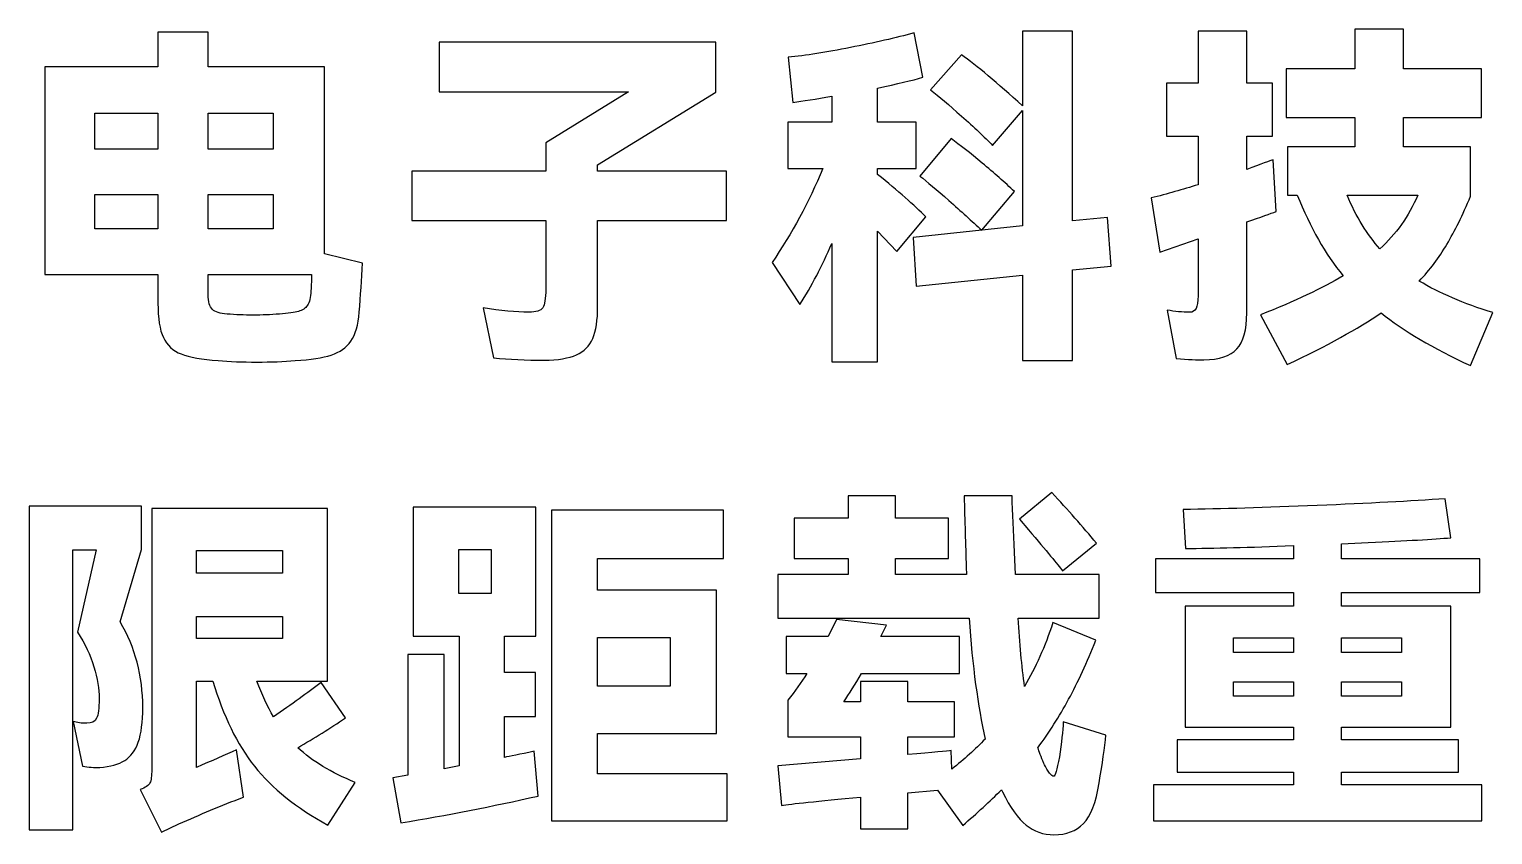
# Model space of a CAD drawing. Header units: centimetres. Extents: x -4.1 to 4.4, y -13.6 to 13.3.
# Drawn here: x -1.945 to 0.438, y -11.916 to -10.605 of the extents above; entities that cross this region are included whole.
import ezdxf

# ---------------------------------------------------------------- set-up
doc = ezdxf.new("R2010")
doc.units = ezdxf.units.CM
doc.header["$MEASUREMENT"] = 0
doc.layers.add('layer 1', color=7, linetype='Continuous')

msp = doc.modelspace()

# ---------------------------------------------------------------- linework, layer by layer
at = {"layer": 'layer 1', "color": 250}
for points, knots in [([(-1.46415, -10.9707), (-1.46415, -10.9707), (-1.40236, -10.98586), (-1.40236, -10.98586), (-1.40236, -10.98586), (-1.40352, -11.01229), (-1.40527, -11.03891), (-1.40761, -11.06572), (-1.40761, -11.06572), (-1.40916, -11.08632), (-1.41363, -11.10197), (-1.42101, -11.11265), (-1.42101, -11.11265), (-1.4284, -11.12334), (-1.43909, -11.13092), (-1.45308, -11.13539), (-1.45308, -11.13539), (-1.46707, -11.13986), (-1.48669, -11.14287), (-1.51196, -11.14443), (-1.51196, -11.14443), (-1.53022, -11.14598), (-1.55102, -11.14676), (-1.57433, -11.14676), (-1.57433, -11.14676), (-1.59765, -11.14676), (-1.61864, -11.14598), (-1.6373, -11.14443), (-1.6373, -11.14443), (-1.66372, -11.14248), (-1.68374, -11.13889), (-1.69734, -11.13364), (-1.69734, -11.13364), (-1.71094, -11.12839), (-1.72066, -11.11945), (-1.72649, -11.10682), (-1.72649, -11.10682), (-1.73232, -11.09419), (-1.73523, -11.07563), (-1.73523, -11.05115), (-1.73523, -11.05115), (-1.73523, -11.05115), (-1.73523, -11.00451), (-1.73523, -11.00451), (-1.73523, -11.00451), (-1.73523, -11.00451), (-1.91945, -11.00451), (-1.91945, -11.00451), (-1.91945, -11.00451), (-1.91945, -11.00451), (-1.91945, -10.66639), (-1.91945, -10.66639), (-1.91945, -10.66639), (-1.91945, -10.66639), (-1.73523, -10.66639), (-1.73523, -10.66639), (-1.73523, -10.66639), (-1.73523, -10.66639), (-1.73523, -10.60984), (-1.73523, -10.60984), (-1.73523, -10.60984), (-1.73523, -10.60984), (-1.65362, -10.60984), (-1.65362, -10.60984), (-1.65362, -10.60984), (-1.65362, -10.60984), (-1.65362, -10.66639), (-1.65362, -10.66639), (-1.65362, -10.66639), (-1.65362, -10.66639), (-1.46415, -10.66639), (-1.46415, -10.66639), (-1.46415, -10.66639), (-1.46415, -10.66639), (-1.46415, -10.9707), (-1.46415, -10.9707)], [0, 0, 0, 0, 0.05, 0.05, 0.05, 0.05, 0.1, 0.1, 0.1, 0.1, 0.15, 0.15, 0.15, 0.15, 0.2, 0.2, 0.2, 0.2, 0.25, 0.25, 0.25, 0.25, 0.3, 0.3, 0.3, 0.3, 0.35, 0.35, 0.35, 0.35, 0.4, 0.4, 0.4, 0.4, 0.45, 0.45, 0.45, 0.45, 0.5, 0.5, 0.5, 0.5, 0.55, 0.55, 0.55, 0.55, 0.6, 0.6, 0.6, 0.6, 0.65, 0.65, 0.65, 0.65, 0.7, 0.7, 0.7, 0.7, 0.75, 0.75, 0.75, 0.75, 0.8, 0.8, 0.8, 0.8, 0.85, 0.85, 0.85, 0.85, 0.9, 0.9, 0.9, 0.9, 1, 1, 1, 1]), ([(-0.80948, -10.83603), (-0.80948, -10.83603), (-0.80948, -10.91648), (-0.80948, -10.91648), (-0.80948, -10.91648), (-0.80948, -10.91648), (-1.01935, -10.91648), (-1.01935, -10.91648), (-1.01935, -10.91648), (-1.01935, -10.91648), (-1.01935, -11.0564), (-1.01935, -11.0564), (-1.01935, -11.0564), (-1.01935, -11.07855), (-1.02197, -11.09584), (-1.02722, -11.10828), (-1.02722, -11.10828), (-1.03246, -11.12072), (-1.04131, -11.12966), (-1.05374, -11.1351), (-1.05374, -11.1351), (-1.06618, -11.14054), (-1.08386, -11.14345), (-1.10679, -11.14384), (-1.10679, -11.14384), (-1.13594, -11.14384), (-1.16334, -11.14248), (-1.18899, -11.13976), (-1.18899, -11.13976), (-1.18899, -11.13976), (-1.2059, -11.05873), (-1.2059, -11.05873), (-1.2059, -11.05873), (-1.17714, -11.06339), (-1.15226, -11.06572), (-1.13128, -11.06572), (-1.13128, -11.06572), (-1.11962, -11.06572), (-1.11214, -11.0633), (-1.10883, -11.05844), (-1.10883, -11.05844), (-1.10553, -11.05358), (-1.10388, -11.04338), (-1.10388, -11.02783), (-1.10388, -11.02783), (-1.10388, -11.02783), (-1.10388, -10.91648), (-1.10388, -10.91648), (-1.10388, -10.91648), (-1.10388, -10.91648), (-1.32191, -10.91648), (-1.32191, -10.91648), (-1.32191, -10.91648), (-1.32191, -10.91648), (-1.32191, -10.83603), (-1.32191, -10.83603), (-1.32191, -10.83603), (-1.32191, -10.83603), (-1.10388, -10.83603), (-1.10388, -10.83603), (-1.10388, -10.83603), (-1.10388, -10.83603), (-1.10388, -10.78998), (-1.10388, -10.78998), (-1.10388, -10.78998), (-1.10388, -10.78998), (-0.96921, -10.7072), (-0.96921, -10.7072), (-0.96921, -10.7072), (-0.96921, -10.7072), (-1.2776, -10.7072), (-1.2776, -10.7072), (-1.2776, -10.7072), (-1.2776, -10.7072), (-1.2776, -10.62617), (-1.2776, -10.62617), (-1.2776, -10.62617), (-1.2776, -10.62617), (-0.82697, -10.62617), (-0.82697, -10.62617), (-0.82697, -10.62617), (-0.82697, -10.62617), (-0.82697, -10.70778), (-0.82697, -10.70778), (-0.82697, -10.70778), (-0.82697, -10.70778), (-1.01935, -10.82554), (-1.01935, -10.82554), (-1.01935, -10.82554), (-1.01935, -10.82554), (-1.01935, -10.83603), (-1.01935, -10.83603), (-1.01935, -10.83603), (-1.01935, -10.83603), (-0.80948, -10.83603), (-0.80948, -10.83603)], [0, 0, 0, 0, 0.04, 0.04, 0.04, 0.04, 0.08, 0.08, 0.08, 0.08, 0.12, 0.12, 0.12, 0.12, 0.16, 0.16, 0.16, 0.16, 0.2, 0.2, 0.2, 0.2, 0.24, 0.24, 0.24, 0.24, 0.28, 0.28, 0.28, 0.28, 0.32, 0.32, 0.32, 0.32, 0.36, 0.36, 0.36, 0.36, 0.4, 0.4, 0.4, 0.4, 0.44, 0.44, 0.44, 0.44, 0.48, 0.48, 0.48, 0.48, 0.52, 0.52, 0.52, 0.52, 0.56, 0.56, 0.56, 0.56, 0.6, 0.6, 0.6, 0.6, 0.64, 0.64, 0.64, 0.64, 0.68, 0.68, 0.68, 0.68, 0.72, 0.72, 0.72, 0.72, 0.76, 0.76, 0.76, 0.76, 0.8, 0.8, 0.8, 0.8, 0.84, 0.84, 0.84, 0.84, 0.88, 0.88, 0.88, 0.88, 0.92, 0.92, 0.92, 0.92, 1, 1, 1, 1]), ([(-0.56347, -10.84128), (-0.53004, -10.86849), (-0.50381, -10.89161), (-0.48476, -10.91065), (-0.48476, -10.91065), (-0.48476, -10.91065), (-0.53198, -10.96662), (-0.53198, -10.96662), (-0.53198, -10.96662), (-0.53198, -10.96662), (-0.56347, -10.93397), (-0.56347, -10.93397), (-0.56347, -10.93397), (-0.56347, -10.93397), (-0.56347, -11.14617), (-0.56347, -11.14617), (-0.56347, -11.14617), (-0.56347, -11.14617), (-0.63809, -11.14617), (-0.63809, -11.14617), (-0.63809, -11.14617), (-0.63809, -11.14617), (-0.63809, -10.95379), (-0.63809, -10.95379), (-0.63809, -10.95379), (-0.65363, -10.99033), (-0.67093, -11.02336), (-0.68997, -11.0529), (-0.68997, -11.0529), (-0.68997, -11.0529), (-0.73544, -10.98469), (-0.73544, -10.98469), (-0.73544, -10.98469), (-0.70318, -10.93767), (-0.67559, -10.88675), (-0.65266, -10.83195), (-0.65266, -10.83195), (-0.65266, -10.83195), (-0.70979, -10.83195), (-0.70979, -10.83195), (-0.70979, -10.83195), (-0.70979, -10.83195), (-0.70979, -10.75617), (-0.70979, -10.75617), (-0.70979, -10.75617), (-0.70979, -10.75617), (-0.63809, -10.75617), (-0.63809, -10.75617), (-0.63809, -10.75617), (-0.63809, -10.75617), (-0.63809, -10.71419), (-0.63809, -10.71419), (-0.63809, -10.71419), (-0.66412, -10.71886), (-0.68531, -10.72216), (-0.70163, -10.7241), (-0.70163, -10.7241), (-0.70163, -10.7241), (-0.70921, -10.65065), (-0.70921, -10.65065), (-0.70921, -10.65065), (-0.68084, -10.64793), (-0.64702, -10.64268), (-0.60777, -10.63491), (-0.60777, -10.63491), (-0.56852, -10.62714), (-0.53393, -10.61917), (-0.504, -10.61101), (-0.504, -10.61101), (-0.504, -10.61101), (-0.49001, -10.6833), (-0.49001, -10.6833), (-0.49001, -10.6833), (-0.50711, -10.68835), (-0.5316, -10.69418), (-0.56347, -10.70079), (-0.56347, -10.70079), (-0.56347, -10.70079), (-0.56347, -10.75617), (-0.56347, -10.75617), (-0.56347, -10.75617), (-0.56347, -10.75617), (-0.5005, -10.75617), (-0.5005, -10.75617), (-0.5005, -10.75617), (-0.5005, -10.75617), (-0.5005, -10.83195), (-0.5005, -10.83195), (-0.5005, -10.83195), (-0.5005, -10.83195), (-0.56347, -10.83195), (-0.56347, -10.83195), (-0.56347, -10.83195), (-0.56347, -10.83195), (-0.56347, -10.84128), (-0.56347, -10.84128)], [0, 0, 0, 0, 0.04, 0.04, 0.04, 0.04, 0.08, 0.08, 0.08, 0.08, 0.12, 0.12, 0.12, 0.12, 0.16, 0.16, 0.16, 0.16, 0.2, 0.2, 0.2, 0.2, 0.24, 0.24, 0.24, 0.24, 0.28, 0.28, 0.28, 0.28, 0.32, 0.32, 0.32, 0.32, 0.36, 0.36, 0.36, 0.36, 0.4, 0.4, 0.4, 0.4, 0.44, 0.44, 0.44, 0.44, 0.48, 0.48, 0.48, 0.48, 0.52, 0.52, 0.52, 0.52, 0.56, 0.56, 0.56, 0.56, 0.6, 0.6, 0.6, 0.6, 0.64, 0.64, 0.64, 0.64, 0.68, 0.68, 0.68, 0.68, 0.72, 0.72, 0.72, 0.72, 0.76, 0.76, 0.76, 0.76, 0.8, 0.8, 0.8, 0.8, 0.84, 0.84, 0.84, 0.84, 0.88, 0.88, 0.88, 0.88, 0.92, 0.92, 0.92, 0.92, 1, 1, 1, 1]), ([(-0.18337, -10.99052), (-0.18337, -10.99052), (-0.24633, -10.99693), (-0.24633, -10.99693), (-0.24633, -10.99693), (-0.24633, -10.99693), (-0.24633, -11.14443), (-0.24633, -11.14443), (-0.24633, -11.14443), (-0.24633, -11.14443), (-0.32736, -11.14443), (-0.32736, -11.14443), (-0.32736, -11.14443), (-0.32736, -11.14443), (-0.32736, -11.0051), (-0.32736, -11.0051), (-0.32736, -11.0051), (-0.32736, -11.0051), (-0.5005, -11.02317), (-0.5005, -11.02317), (-0.5005, -11.02317), (-0.5005, -11.02317), (-0.50575, -10.94388), (-0.50575, -10.94388), (-0.50575, -10.94388), (-0.50575, -10.94388), (-0.32736, -10.92523), (-0.32736, -10.92523), (-0.32736, -10.92523), (-0.32736, -10.92523), (-0.32736, -10.73751), (-0.32736, -10.73751), (-0.32736, -10.73751), (-0.32736, -10.73751), (-0.37633, -10.79406), (-0.37633, -10.79406), (-0.37633, -10.79406), (-0.38955, -10.78046), (-0.40635, -10.76462), (-0.42676, -10.74655), (-0.42676, -10.74655), (-0.44716, -10.72848), (-0.46397, -10.71419), (-0.47719, -10.7037), (-0.47719, -10.7037), (-0.47719, -10.7037), (-0.42705, -10.64657), (-0.42705, -10.64657), (-0.42705, -10.64657), (-0.40218, -10.66445), (-0.36895, -10.69224), (-0.32736, -10.72993), (-0.32736, -10.72993), (-0.32736, -10.72993), (-0.32736, -10.60809), (-0.32736, -10.60809), (-0.32736, -10.60809), (-0.32736, -10.60809), (-0.24633, -10.60809), (-0.24633, -10.60809), (-0.24633, -10.60809), (-0.24633, -10.60809), (-0.24633, -10.91707), (-0.24633, -10.91707), (-0.24633, -10.91707), (-0.24633, -10.91707), (-0.1892, -10.91124), (-0.1892, -10.91124), (-0.1892, -10.91124), (-0.1892, -10.91124), (-0.18337, -10.99052), (-0.18337, -10.99052)], [0, 0, 0, 0, 0.0526316, 0.0526316, 0.0526316, 0.0526316, 0.1052632, 0.1052632, 0.1052632, 0.1052632, 0.1578947, 0.1578947, 0.1578947, 0.1578947, 0.2105263, 0.2105263, 0.2105263, 0.2105263, 0.2631579, 0.2631579, 0.2631579, 0.2631579, 0.3157895, 0.3157895, 0.3157895, 0.3157895, 0.3684211, 0.3684211, 0.3684211, 0.3684211, 0.4210526, 0.4210526, 0.4210526, 0.4210526, 0.4736842, 0.4736842, 0.4736842, 0.4736842, 0.5263158, 0.5263158, 0.5263158, 0.5263158, 0.5789474, 0.5789474, 0.5789474, 0.5789474, 0.6315789, 0.6315789, 0.6315789, 0.6315789, 0.6842105, 0.6842105, 0.6842105, 0.6842105, 0.7368421, 0.7368421, 0.7368421, 0.7368421, 0.7894737, 0.7894737, 0.7894737, 0.7894737, 0.8421053, 0.8421053, 0.8421053, 0.8421053, 0.8947368, 0.8947368, 0.8947368, 0.8947368, 1, 1, 1, 1]), ([(0.08538, -10.90191), (0.07683, -10.90502), (0.0609, -10.91065), (0.03758, -10.91882), (0.03758, -10.91882), (0.03758, -10.91882), (0.03758, -11.06689), (0.03758, -11.06689), (0.03758, -11.06689), (0.03758, -11.09448), (0.03223, -11.11401), (0.02154, -11.12548), (0.02154, -11.12548), (0.01086, -11.13694), (-0.00712, -11.14287), (-0.03238, -11.14326), (-0.03238, -11.14326), (-0.04287, -11.14326), (-0.05784, -11.14248), (-0.07727, -11.14093), (-0.07727, -11.14093), (-0.07727, -11.14093), (-0.09184, -11.06223), (-0.09184, -11.06223), (-0.09184, -11.06223), (-0.07941, -11.06456), (-0.06716, -11.06572), (-0.05512, -11.06572), (-0.05512, -11.06572), (-0.05045, -11.06572), (-0.04705, -11.06368), (-0.04491, -11.0596), (-0.04491, -11.0596), (-0.04278, -11.05552), (-0.04171, -11.04862), (-0.04171, -11.03891), (-0.04171, -11.03891), (-0.04171, -11.03891), (-0.04171, -10.94622), (-0.04171, -10.94622), (-0.04171, -10.94622), (-0.04171, -10.94622), (-0.10409, -10.96779), (-0.10409, -10.96779), (-0.10409, -10.96779), (-0.10409, -10.96779), (-0.11808, -10.87976), (-0.11808, -10.87976), (-0.11808, -10.87976), (-0.09204, -10.87315), (-0.06658, -10.86596), (-0.04171, -10.85819), (-0.04171, -10.85819), (-0.04171, -10.85819), (-0.04171, -10.7789), (-0.04171, -10.7789), (-0.04171, -10.7789), (-0.04171, -10.7789), (-0.09301, -10.7789), (-0.09301, -10.7789), (-0.09301, -10.7789), (-0.09301, -10.7789), (-0.09301, -10.69262), (-0.09301, -10.69262), (-0.09301, -10.69262), (-0.09301, -10.69262), (-0.04171, -10.69262), (-0.04171, -10.69262), (-0.04171, -10.69262), (-0.04171, -10.69262), (-0.04171, -10.60809), (-0.04171, -10.60809), (-0.04171, -10.60809), (-0.04171, -10.60809), (0.03758, -10.60809), (0.03758, -10.60809), (0.03758, -10.60809), (0.03758, -10.60809), (0.03758, -10.69262), (0.03758, -10.69262), (0.03758, -10.69262), (0.03758, -10.69262), (0.07955, -10.69262), (0.07955, -10.69262), (0.07955, -10.69262), (0.07955, -10.69262), (0.07955, -10.7789), (0.07955, -10.7789), (0.07955, -10.7789), (0.07955, -10.7789), (0.03758, -10.7789), (0.03758, -10.7789), (0.03758, -10.7789), (0.03758, -10.7789), (0.03758, -10.83312), (0.03758, -10.83312), (0.03758, -10.83312), (0.06128, -10.82457), (0.07566, -10.81932), (0.08072, -10.81738), (0.08072, -10.81738), (0.08072, -10.81738), (0.08538, -10.90191), (0.08538, -10.90191)], [0, 0, 0, 0, 0.037037, 0.037037, 0.037037, 0.037037, 0.0740741, 0.0740741, 0.0740741, 0.0740741, 0.1111111, 0.1111111, 0.1111111, 0.1111111, 0.1481481, 0.1481481, 0.1481481, 0.1481481, 0.1851852, 0.1851852, 0.1851852, 0.1851852, 0.2222222, 0.2222222, 0.2222222, 0.2222222, 0.2592593, 0.2592593, 0.2592593, 0.2592593, 0.2962963, 0.2962963, 0.2962963, 0.2962963, 0.3333333, 0.3333333, 0.3333333, 0.3333333, 0.3703704, 0.3703704, 0.3703704, 0.3703704, 0.4074074, 0.4074074, 0.4074074, 0.4074074, 0.4444444, 0.4444444, 0.4444444, 0.4444444, 0.4814815, 0.4814815, 0.4814815, 0.4814815, 0.5185185, 0.5185185, 0.5185185, 0.5185185, 0.5555556, 0.5555556, 0.5555556, 0.5555556, 0.5925926, 0.5925926, 0.5925926, 0.5925926, 0.6296296, 0.6296296, 0.6296296, 0.6296296, 0.6666667, 0.6666667, 0.6666667, 0.6666667, 0.7037037, 0.7037037, 0.7037037, 0.7037037, 0.7407407, 0.7407407, 0.7407407, 0.7407407, 0.7777778, 0.7777778, 0.7777778, 0.7777778, 0.8148148, 0.8148148, 0.8148148, 0.8148148, 0.8518519, 0.8518519, 0.8518519, 0.8518519, 0.8888889, 0.8888889, 0.8888889, 0.8888889, 0.9259259, 0.9259259, 0.9259259, 0.9259259, 1, 1, 1, 1]), ([(0.40193, -11.15259), (0.34092, -11.12422), (0.29233, -11.09565), (0.25619, -11.06689), (0.25619, -11.06689), (0.21927, -11.09215), (0.16836, -11.12014), (0.10345, -11.15084), (0.10345, -11.15084), (0.10345, -11.15084), (0.05973, -11.06981), (0.05973, -11.06981), (0.05973, -11.06981), (0.11608, -11.04765), (0.16097, -11.02647), (0.1944, -11.00626), (0.1944, -11.00626), (0.16564, -10.97128), (0.14076, -10.92756), (0.11978, -10.87509), (0.11978, -10.87509), (0.11978, -10.87509), (0.10404, -10.87509), (0.10404, -10.87509), (0.10404, -10.87509), (0.10404, -10.87509), (0.10404, -10.79639), (0.10404, -10.79639), (0.10404, -10.79639), (0.10404, -10.79639), (0.21363, -10.79639), (0.21363, -10.79639), (0.21363, -10.79639), (0.21363, -10.79639), (0.21363, -10.74859), (0.21363, -10.74859), (0.21363, -10.74859), (0.21363, -10.74859), (0.1017, -10.74859), (0.1017, -10.74859), (0.1017, -10.74859), (0.1017, -10.74859), (0.1017, -10.6693), (0.1017, -10.6693), (0.1017, -10.6693), (0.1017, -10.6693), (0.21363, -10.6693), (0.21363, -10.6693), (0.21363, -10.6693), (0.21363, -10.6693), (0.21363, -10.60518), (0.21363, -10.60518), (0.21363, -10.60518), (0.21363, -10.60518), (0.29292, -10.60518), (0.29292, -10.60518), (0.29292, -10.60518), (0.29292, -10.60518), (0.29292, -10.6693), (0.29292, -10.6693), (0.29292, -10.6693), (0.29292, -10.6693), (0.42, -10.6693), (0.42, -10.6693), (0.42, -10.6693), (0.42, -10.6693), (0.42, -10.74859), (0.42, -10.74859), (0.42, -10.74859), (0.42, -10.74859), (0.29292, -10.74859), (0.29292, -10.74859), (0.29292, -10.74859), (0.29292, -10.74859), (0.29292, -10.79639), (0.29292, -10.79639), (0.29292, -10.79639), (0.29292, -10.79639), (0.40193, -10.79639), (0.40193, -10.79639), (0.40193, -10.79639), (0.40193, -10.79639), (0.40193, -10.87684), (0.40193, -10.87684), (0.40193, -10.87684), (0.38911, -10.90755), (0.37628, -10.93368), (0.36346, -10.95525), (0.36346, -10.95525), (0.35063, -10.97682), (0.33567, -10.99674), (0.31857, -11.01501), (0.31857, -11.01501), (0.35083, -11.03444), (0.39066, -11.05154), (0.43808, -11.06631), (0.43808, -11.06631), (0.43808, -11.06631), (0.40193, -11.15259), (0.40193, -11.15259)], [0, 0, 0, 0, 0.0384615, 0.0384615, 0.0384615, 0.0384615, 0.0769231, 0.0769231, 0.0769231, 0.0769231, 0.1153846, 0.1153846, 0.1153846, 0.1153846, 0.1538462, 0.1538462, 0.1538462, 0.1538462, 0.1923077, 0.1923077, 0.1923077, 0.1923077, 0.2307692, 0.2307692, 0.2307692, 0.2307692, 0.2692308, 0.2692308, 0.2692308, 0.2692308, 0.3076923, 0.3076923, 0.3076923, 0.3076923, 0.3461538, 0.3461538, 0.3461538, 0.3461538, 0.3846154, 0.3846154, 0.3846154, 0.3846154, 0.4230769, 0.4230769, 0.4230769, 0.4230769, 0.4615385, 0.4615385, 0.4615385, 0.4615385, 0.5, 0.5, 0.5, 0.5, 0.5384615, 0.5384615, 0.5384615, 0.5384615, 0.5769231, 0.5769231, 0.5769231, 0.5769231, 0.6153846, 0.6153846, 0.6153846, 0.6153846, 0.6538462, 0.6538462, 0.6538462, 0.6538462, 0.6923077, 0.6923077, 0.6923077, 0.6923077, 0.7307692, 0.7307692, 0.7307692, 0.7307692, 0.7692308, 0.7692308, 0.7692308, 0.7692308, 0.8076923, 0.8076923, 0.8076923, 0.8076923, 0.8461538, 0.8461538, 0.8461538, 0.8461538, 0.8846154, 0.8846154, 0.8846154, 0.8846154, 0.9230769, 0.9230769, 0.9230769, 0.9230769, 1, 1, 1, 1]), ([(-1.73523, -10.80047), (-1.73523, -10.80047), (-1.73523, -10.74159), (-1.73523, -10.74159), (-1.73523, -10.74159), (-1.73523, -10.74159), (-1.83784, -10.74159), (-1.83784, -10.74159), (-1.83784, -10.74159), (-1.83784, -10.74159), (-1.83784, -10.80047), (-1.83784, -10.80047), (-1.83784, -10.80047), (-1.83784, -10.80047), (-1.73523, -10.80047), (-1.73523, -10.80047)], [0, 0, 0, 0, 0.2, 0.2, 0.2, 0.2, 0.4, 0.4, 0.4, 0.4, 0.6, 0.6, 0.6, 0.6, 1, 1, 1, 1]), ([(-1.54752, -10.80047), (-1.54752, -10.80047), (-1.54752, -10.74159), (-1.54752, -10.74159), (-1.54752, -10.74159), (-1.54752, -10.74159), (-1.65362, -10.74159), (-1.65362, -10.74159), (-1.65362, -10.74159), (-1.65362, -10.74159), (-1.65362, -10.80047), (-1.65362, -10.80047), (-1.65362, -10.80047), (-1.65362, -10.80047), (-1.54752, -10.80047), (-1.54752, -10.80047)], [0, 0, 0, 0, 0.2, 0.2, 0.2, 0.2, 0.4, 0.4, 0.4, 0.4, 0.6, 0.6, 0.6, 0.6, 1, 1, 1, 1]), ([(-0.39382, -10.93222), (-0.40976, -10.91746), (-0.42763, -10.90133), (-0.44745, -10.88384), (-0.44745, -10.88384), (-0.46728, -10.86635), (-0.48302, -10.85313), (-0.49467, -10.8442), (-0.49467, -10.8442), (-0.49467, -10.8442), (-0.44396, -10.78298), (-0.44396, -10.78298), (-0.44396, -10.78298), (-0.42958, -10.79348), (-0.41267, -10.80679), (-0.39324, -10.82292), (-0.39324, -10.82292), (-0.37381, -10.83905), (-0.35632, -10.8545), (-0.34077, -10.86926), (-0.34077, -10.86926), (-0.34077, -10.86926), (-0.39382, -10.93222), (-0.39382, -10.93222)], [0, 0, 0, 0, 0.1428571, 0.1428571, 0.1428571, 0.1428571, 0.2857143, 0.2857143, 0.2857143, 0.2857143, 0.4285714, 0.4285714, 0.4285714, 0.4285714, 0.5714286, 0.5714286, 0.5714286, 0.5714286, 0.7142857, 0.7142857, 0.7142857, 0.7142857, 1, 1, 1, 1]), ([(-1.83784, -10.87393), (-1.83784, -10.87393), (-1.83784, -10.92989), (-1.83784, -10.92989), (-1.83784, -10.92989), (-1.83784, -10.92989), (-1.73523, -10.92989), (-1.73523, -10.92989), (-1.73523, -10.92989), (-1.73523, -10.92989), (-1.73523, -10.87393), (-1.73523, -10.87393), (-1.73523, -10.87393), (-1.73523, -10.87393), (-1.83784, -10.87393), (-1.83784, -10.87393)], [0, 0, 0, 0, 0.2, 0.2, 0.2, 0.2, 0.4, 0.4, 0.4, 0.4, 0.6, 0.6, 0.6, 0.6, 1, 1, 1, 1]), ([(-1.54752, -10.92989), (-1.54752, -10.92989), (-1.54752, -10.87393), (-1.54752, -10.87393), (-1.54752, -10.87393), (-1.54752, -10.87393), (-1.65362, -10.87393), (-1.65362, -10.87393), (-1.65362, -10.87393), (-1.65362, -10.87393), (-1.65362, -10.92989), (-1.65362, -10.92989), (-1.65362, -10.92989), (-1.65362, -10.92989), (-1.54752, -10.92989), (-1.54752, -10.92989)], [0, 0, 0, 0, 0.2, 0.2, 0.2, 0.2, 0.4, 0.4, 0.4, 0.4, 0.6, 0.6, 0.6, 0.6, 1, 1, 1, 1]), ([(0.20081, -10.87509), (0.21597, -10.91046), (0.23384, -10.93961), (0.25444, -10.96254), (0.25444, -10.96254), (0.28048, -10.93883), (0.30108, -10.90968), (0.31624, -10.87509), (0.31624, -10.87509), (0.31624, -10.87509), (0.20081, -10.87509), (0.20081, -10.87509)], [0, 0, 0, 0, 0.25, 0.25, 0.25, 0.25, 0.5, 0.5, 0.5, 0.5, 1, 1, 1, 1]), ([(-1.53761, -11.06864), (-1.52323, -11.06747), (-1.51283, -11.06602), (-1.50642, -11.06427), (-1.50642, -11.06427), (-1.50001, -11.06252), (-1.49515, -11.05921), (-1.49184, -11.05436), (-1.49184, -11.05436), (-1.48854, -11.0495), (-1.48669, -11.04163), (-1.48631, -11.03075), (-1.48631, -11.03075), (-1.48553, -11.02064), (-1.48514, -11.0119), (-1.48514, -11.00451), (-1.48514, -11.00451), (-1.48514, -11.00451), (-1.65362, -11.00451), (-1.65362, -11.00451), (-1.65362, -11.00451), (-1.65362, -11.00451), (-1.65362, -11.03658), (-1.65362, -11.03658), (-1.65362, -11.03658), (-1.65362, -11.04862), (-1.65129, -11.05679), (-1.64662, -11.06106), (-1.64662, -11.06106), (-1.64196, -11.06534), (-1.63399, -11.06786), (-1.62272, -11.06864), (-1.62272, -11.06864), (-1.60873, -11.06981), (-1.59454, -11.07039), (-1.58016, -11.07039), (-1.58016, -11.07039), (-1.56578, -11.07039), (-1.5516, -11.06981), (-1.53761, -11.06864)], [0, 0, 0, 0, 0.0909091, 0.0909091, 0.0909091, 0.0909091, 0.1818182, 0.1818182, 0.1818182, 0.1818182, 0.2727273, 0.2727273, 0.2727273, 0.2727273, 0.3636364, 0.3636364, 0.3636364, 0.3636364, 0.4545455, 0.4545455, 0.4545455, 0.4545455, 0.5454545, 0.5454545, 0.5454545, 0.5454545, 0.6363636, 0.6363636, 0.6363636, 0.6363636, 0.7272727, 0.7272727, 0.7272727, 0.7272727, 0.8181818, 0.8181818, 0.8181818, 0.8181818, 1, 1, 1, 1]), ([(-0.19181, -11.75393), (-0.19375, -11.77414), (-0.19744, -11.79999), (-0.20288, -11.83147), (-0.20288, -11.83147), (-0.20794, -11.86372), (-0.21639, -11.88588), (-0.22824, -11.89792), (-0.22824, -11.89792), (-0.2401, -11.90997), (-0.25613, -11.916), (-0.27634, -11.916), (-0.27634, -11.916), (-0.29383, -11.916), (-0.30898, -11.91075), (-0.32181, -11.90026), (-0.32181, -11.90026), (-0.33463, -11.88976), (-0.34746, -11.87169), (-0.36029, -11.84604), (-0.36029, -11.84604), (-0.36029, -11.84604), (-0.36203, -11.84313), (-0.36203, -11.84313), (-0.36203, -11.84313), (-0.38069, -11.86178), (-0.40168, -11.88102), (-0.42499, -11.90084), (-0.42499, -11.90084), (-0.42499, -11.90084), (-0.4658, -11.84371), (-0.4658, -11.84371), (-0.4658, -11.84371), (-0.4658, -11.84371), (-0.51419, -11.84779), (-0.51419, -11.84779), (-0.51419, -11.84779), (-0.51419, -11.84779), (-0.51419, -11.90667), (-0.51419, -11.90667), (-0.51419, -11.90667), (-0.51419, -11.90667), (-0.59114, -11.90667), (-0.59114, -11.90667), (-0.59114, -11.90667), (-0.59114, -11.90667), (-0.59114, -11.85479), (-0.59114, -11.85479), (-0.59114, -11.85479), (-0.66188, -11.86139), (-0.70482, -11.86586), (-0.71998, -11.86819), (-0.71998, -11.86819), (-0.71998, -11.86819), (-0.72581, -11.80407), (-0.72581, -11.80407), (-0.72581, -11.80407), (-0.72581, -11.80407), (-0.59114, -11.79241), (-0.59114, -11.79241), (-0.59114, -11.79241), (-0.59114, -11.79241), (-0.59114, -11.75685), (-0.59114, -11.75685), (-0.59114, -11.75685), (-0.59114, -11.75685), (-0.70948, -11.75685), (-0.70948, -11.75685), (-0.70948, -11.75685), (-0.70948, -11.75685), (-0.70948, -11.6968), (-0.70948, -11.6968), (-0.70948, -11.6968), (-0.69821, -11.68242), (-0.68791, -11.66804), (-0.67859, -11.65366), (-0.67859, -11.65366), (-0.67859, -11.65366), (-0.7124, -11.65366), (-0.7124, -11.65366), (-0.7124, -11.65366), (-0.7124, -11.65366), (-0.7124, -11.59361), (-0.7124, -11.59361), (-0.7124, -11.59361), (-0.7124, -11.59361), (-0.64419, -11.59361), (-0.64419, -11.59361), (-0.64419, -11.59361), (-0.64419, -11.59361), (-0.6302, -11.56563), (-0.6302, -11.56563), (-0.6302, -11.56563), (-0.6302, -11.56563), (-0.54917, -11.57496), (-0.54917, -11.57496), (-0.54917, -11.57496), (-0.54917, -11.57496), (-0.5585, -11.59361), (-0.5585, -11.59361), (-0.5585, -11.59361), (-0.5585, -11.59361), (-0.43024, -11.59361), (-0.43024, -11.59361), (-0.43024, -11.59361), (-0.43024, -11.59361), (-0.43024, -11.65366), (-0.43024, -11.65366), (-0.43024, -11.65366), (-0.43024, -11.65366), (-0.58998, -11.65366), (-0.58998, -11.65366), (-0.58998, -11.65366), (-0.60008, -11.67154), (-0.6096, -11.68689), (-0.61854, -11.69972), (-0.61854, -11.69972), (-0.61854, -11.69972), (-0.59114, -11.69972), (-0.59114, -11.69972), (-0.59114, -11.69972), (-0.59114, -11.69972), (-0.59114, -11.66649), (-0.59114, -11.66649), (-0.59114, -11.66649), (-0.59114, -11.66649), (-0.51419, -11.66649), (-0.51419, -11.66649), (-0.51419, -11.66649), (-0.51419, -11.66649), (-0.51419, -11.69972), (-0.51419, -11.69972), (-0.51419, -11.69972), (-0.51419, -11.69972), (-0.4384, -11.69972), (-0.4384, -11.69972), (-0.4384, -11.69972), (-0.4384, -11.69972), (-0.4384, -11.75685), (-0.4384, -11.75685), (-0.4384, -11.75685), (-0.4384, -11.75685), (-0.51419, -11.75685), (-0.51419, -11.75685), (-0.51419, -11.75685), (-0.51419, -11.75685), (-0.51419, -11.78541), (-0.51419, -11.78541), (-0.51419, -11.78541), (-0.47299, -11.78191), (-0.44948, -11.77978), (-0.44365, -11.779), (-0.44365, -11.779), (-0.44365, -11.779), (-0.44248, -11.80931), (-0.44248, -11.80931), (-0.44248, -11.80931), (-0.42266, -11.79338), (-0.40459, -11.77706), (-0.38827, -11.76034), (-0.38827, -11.76034), (-0.40032, -11.70749), (-0.40906, -11.64181), (-0.4145, -11.5633), (-0.4145, -11.5633), (-0.4145, -11.5633), (-0.72581, -11.5633), (-0.72581, -11.5633), (-0.72581, -11.5633), (-0.72581, -11.5633), (-0.72581, -11.49276), (-0.72581, -11.49276), (-0.72581, -11.49276), (-0.72581, -11.49276), (-0.61155, -11.49276), (-0.61155, -11.49276), (-0.61155, -11.49276), (-0.61155, -11.49276), (-0.61155, -11.46653), (-0.61155, -11.46653), (-0.61155, -11.46653), (-0.61155, -11.46653), (-0.69957, -11.46653), (-0.69957, -11.46653), (-0.69957, -11.46653), (-0.69957, -11.46653), (-0.69957, -11.40065), (-0.69957, -11.40065), (-0.69957, -11.40065), (-0.69957, -11.40065), (-0.61155, -11.40065), (-0.61155, -11.40065), (-0.61155, -11.40065), (-0.61155, -11.40065), (-0.61155, -11.36451), (-0.61155, -11.36451), (-0.61155, -11.36451), (-0.61155, -11.36451), (-0.53459, -11.36451), (-0.53459, -11.36451), (-0.53459, -11.36451), (-0.53459, -11.36451), (-0.53459, -11.40065), (-0.53459, -11.40065), (-0.53459, -11.40065), (-0.53459, -11.40065), (-0.44831, -11.40065), (-0.44831, -11.40065), (-0.44831, -11.40065), (-0.44831, -11.40065), (-0.44831, -11.46653), (-0.44831, -11.46653), (-0.44831, -11.46653), (-0.44831, -11.46653), (-0.53459, -11.46653), (-0.53459, -11.46653), (-0.53459, -11.46653), (-0.53459, -11.46653), (-0.53459, -11.49276), (-0.53459, -11.49276), (-0.53459, -11.49276), (-0.53459, -11.49276), (-0.41858, -11.49276), (-0.41858, -11.49276), (-0.41858, -11.49276), (-0.41858, -11.49276), (-0.41917, -11.48052), (-0.41917, -11.48052), (-0.41917, -11.48052), (-0.42033, -11.44399), (-0.4215, -11.40532), (-0.42266, -11.36451), (-0.42266, -11.36451), (-0.42266, -11.36451), (-0.34455, -11.36451), (-0.34455, -11.36451), (-0.34455, -11.36451), (-0.34377, -11.3921), (-0.34241, -11.42261), (-0.34046, -11.45603), (-0.34046, -11.45603), (-0.34046, -11.45603), (-0.33872, -11.49276), (-0.33872, -11.49276), (-0.33872, -11.49276), (-0.33872, -11.49276), (-0.20288, -11.49276), (-0.20288, -11.49276), (-0.20288, -11.49276), (-0.20288, -11.49276), (-0.20288, -11.5633), (-0.20288, -11.5633), (-0.20288, -11.5633), (-0.20288, -11.5633), (-0.33463, -11.5633), (-0.33463, -11.5633), (-0.33463, -11.5633), (-0.3323, -11.6045), (-0.3288, -11.64161), (-0.32414, -11.67465), (-0.32414, -11.67465), (-0.30626, -11.64433), (-0.29091, -11.60974), (-0.27809, -11.57088), (-0.27809, -11.57088), (-0.27809, -11.57088), (-0.20813, -11.59944), (-0.20813, -11.59944), (-0.20813, -11.59944), (-0.22251, -11.63559), (-0.23728, -11.66765), (-0.25244, -11.69563), (-0.25244, -11.69563), (-0.26759, -11.72362), (-0.2843, -11.74985), (-0.30257, -11.77434), (-0.30257, -11.77434), (-0.30063, -11.78055), (-0.29732, -11.7891), (-0.29266, -11.79999), (-0.29266, -11.79999), (-0.28955, -11.80698), (-0.28654, -11.81223), (-0.28362, -11.81573), (-0.28362, -11.81573), (-0.28071, -11.81922), (-0.27848, -11.82097), (-0.27692, -11.82097), (-0.27692, -11.82097), (-0.27459, -11.82097), (-0.27148, -11.81048), (-0.26759, -11.78949), (-0.26759, -11.78949), (-0.2641, -11.76617), (-0.26196, -11.74713), (-0.26118, -11.73236), (-0.26118, -11.73236), (-0.26118, -11.73236), (-0.19181, -11.75393), (-0.19181, -11.75393)], [0, 0, 0, 0, 0.0131579, 0.0131579, 0.0131579, 0.0131579, 0.0263158, 0.0263158, 0.0263158, 0.0263158, 0.0394737, 0.0394737, 0.0394737, 0.0394737, 0.0526316, 0.0526316, 0.0526316, 0.0526316, 0.0657895, 0.0657895, 0.0657895, 0.0657895, 0.0789474, 0.0789474, 0.0789474, 0.0789474, 0.0921053, 0.0921053, 0.0921053, 0.0921053, 0.1052632, 0.1052632, 0.1052632, 0.1052632, 0.1184211, 0.1184211, 0.1184211, 0.1184211, 0.1315789, 0.1315789, 0.1315789, 0.1315789, 0.1447368, 0.1447368, 0.1447368, 0.1447368, 0.1578947, 0.1578947, 0.1578947, 0.1578947, 0.1710526, 0.1710526, 0.1710526, 0.1710526, 0.1842105, 0.1842105, 0.1842105, 0.1842105, 0.1973684, 0.1973684, 0.1973684, 0.1973684, 0.2105263, 0.2105263, 0.2105263, 0.2105263, 0.2236842, 0.2236842, 0.2236842, 0.2236842, 0.2368421, 0.2368421, 0.2368421, 0.2368421, 0.25, 0.25, 0.25, 0.25, 0.2631579, 0.2631579, 0.2631579, 0.2631579, 0.2763158, 0.2763158, 0.2763158, 0.2763158, 0.2894737, 0.2894737, 0.2894737, 0.2894737, 0.3026316, 0.3026316, 0.3026316, 0.3026316, 0.3157895, 0.3157895, 0.3157895, 0.3157895, 0.3289474, 0.3289474, 0.3289474, 0.3289474, 0.3421053, 0.3421053, 0.3421053, 0.3421053, 0.3552632, 0.3552632, 0.3552632, 0.3552632, 0.3684211, 0.3684211, 0.3684211, 0.3684211, 0.3815789, 0.3815789, 0.3815789, 0.3815789, 0.3947368, 0.3947368, 0.3947368, 0.3947368, 0.4078947, 0.4078947, 0.4078947, 0.4078947, 0.4210526, 0.4210526, 0.4210526, 0.4210526, 0.4342105, 0.4342105, 0.4342105, 0.4342105, 0.4473684, 0.4473684, 0.4473684, 0.4473684, 0.4605263, 0.4605263, 0.4605263, 0.4605263, 0.4736842, 0.4736842, 0.4736842, 0.4736842, 0.4868421, 0.4868421, 0.4868421, 0.4868421, 0.5, 0.5, 0.5, 0.5, 0.5131579, 0.5131579, 0.5131579, 0.5131579, 0.5263158, 0.5263158, 0.5263158, 0.5263158, 0.5394737, 0.5394737, 0.5394737, 0.5394737, 0.5526316, 0.5526316, 0.5526316, 0.5526316, 0.5657895, 0.5657895, 0.5657895, 0.5657895, 0.5789474, 0.5789474, 0.5789474, 0.5789474, 0.5921053, 0.5921053, 0.5921053, 0.5921053, 0.6052632, 0.6052632, 0.6052632, 0.6052632, 0.6184211, 0.6184211, 0.6184211, 0.6184211, 0.6315789, 0.6315789, 0.6315789, 0.6315789, 0.6447368, 0.6447368, 0.6447368, 0.6447368, 0.6578947, 0.6578947, 0.6578947, 0.6578947, 0.6710526, 0.6710526, 0.6710526, 0.6710526, 0.6842105, 0.6842105, 0.6842105, 0.6842105, 0.6973684, 0.6973684, 0.6973684, 0.6973684, 0.7105263, 0.7105263, 0.7105263, 0.7105263, 0.7236842, 0.7236842, 0.7236842, 0.7236842, 0.7368421, 0.7368421, 0.7368421, 0.7368421, 0.75, 0.75, 0.75, 0.75, 0.7631579, 0.7631579, 0.7631579, 0.7631579, 0.7763158, 0.7763158, 0.7763158, 0.7763158, 0.7894737, 0.7894737, 0.7894737, 0.7894737, 0.8026316, 0.8026316, 0.8026316, 0.8026316, 0.8157895, 0.8157895, 0.8157895, 0.8157895, 0.8289474, 0.8289474, 0.8289474, 0.8289474, 0.8421053, 0.8421053, 0.8421053, 0.8421053, 0.8552632, 0.8552632, 0.8552632, 0.8552632, 0.8684211, 0.8684211, 0.8684211, 0.8684211, 0.8815789, 0.8815789, 0.8815789, 0.8815789, 0.8947368, 0.8947368, 0.8947368, 0.8947368, 0.9078947, 0.9078947, 0.9078947, 0.9078947, 0.9210526, 0.9210526, 0.9210526, 0.9210526, 0.9342105, 0.9342105, 0.9342105, 0.9342105, 0.9473684, 0.9473684, 0.9473684, 0.9473684, 0.9605263, 0.9605263, 0.9605263, 0.9605263, 0.9736842, 0.9736842, 0.9736842, 0.9736842, 1, 1, 1, 1]), ([(-0.26235, -11.48635), (-0.26973, -11.47663), (-0.28819, -11.45448), (-0.31773, -11.41989), (-0.31773, -11.41989), (-0.31773, -11.41989), (-0.3323, -11.4024), (-0.3323, -11.4024), (-0.3323, -11.4024), (-0.3323, -11.4024), (-0.27984, -11.35926), (-0.27984, -11.35926), (-0.27984, -11.35926), (-0.2538, -11.38724), (-0.22951, -11.41464), (-0.20696, -11.44146), (-0.20696, -11.44146), (-0.20696, -11.44146), (-0.26235, -11.48635), (-0.26235, -11.48635)], [0, 0, 0, 0, 0.1666667, 0.1666667, 0.1666667, 0.1666667, 0.3333333, 0.3333333, 0.3333333, 0.3333333, 0.5, 0.5, 0.5, 0.5, 0.6666667, 0.6666667, 0.6666667, 0.6666667, 1, 1, 1, 1]), ([(-1.79672, -11.56971), (-1.77224, -11.61091), (-1.76, -11.65735), (-1.76, -11.70904), (-1.76, -11.70904), (-1.76, -11.73275), (-1.76242, -11.7515), (-1.76728, -11.7653), (-1.76728, -11.7653), (-1.77214, -11.7791), (-1.77952, -11.7891), (-1.78944, -11.79532), (-1.78944, -11.79532), (-1.79935, -11.80154), (-1.81285, -11.80523), (-1.82995, -11.8064), (-1.82995, -11.8064), (-1.83928, -11.80679), (-1.84861, -11.8062), (-1.85793, -11.80465), (-1.85793, -11.80465), (-1.85793, -11.80465), (-1.87309, -11.73178), (-1.87309, -11.73178), (-1.87309, -11.73178), (-1.86687, -11.73372), (-1.85949, -11.73469), (-1.85094, -11.73469), (-1.85094, -11.73469), (-1.84317, -11.73469), (-1.83792, -11.73197), (-1.8352, -11.72653), (-1.8352, -11.72653), (-1.83248, -11.72109), (-1.83112, -11.7104), (-1.83112, -11.69447), (-1.83112, -11.69447), (-1.83112, -11.67892), (-1.83394, -11.66163), (-1.83957, -11.64258), (-1.83957, -11.64258), (-1.84521, -11.62354), (-1.85405, -11.60489), (-1.8661, -11.58662), (-1.8661, -11.58662), (-1.8661, -11.58662), (-1.83578, -11.45254), (-1.83578, -11.45254), (-1.83578, -11.45254), (-1.83578, -11.45254), (-1.87367, -11.45254), (-1.87367, -11.45254), (-1.87367, -11.45254), (-1.87367, -11.45254), (-1.87367, -11.90784), (-1.87367, -11.90784), (-1.87367, -11.90784), (-1.87367, -11.90784), (-1.9448, -11.90784), (-1.9448, -11.90784), (-1.9448, -11.90784), (-1.9448, -11.90784), (-1.9448, -11.38141), (-1.9448, -11.38141), (-1.9448, -11.38141), (-1.9448, -11.38141), (-1.76233, -11.38141), (-1.76233, -11.38141), (-1.76233, -11.38141), (-1.76233, -11.38141), (-1.76233, -11.45195), (-1.76233, -11.45195), (-1.76233, -11.45195), (-1.76233, -11.45195), (-1.79672, -11.56971), (-1.79672, -11.56971)], [0, 0, 0, 0, 0.05, 0.05, 0.05, 0.05, 0.1, 0.1, 0.1, 0.1, 0.15, 0.15, 0.15, 0.15, 0.2, 0.2, 0.2, 0.2, 0.25, 0.25, 0.25, 0.25, 0.3, 0.3, 0.3, 0.3, 0.35, 0.35, 0.35, 0.35, 0.4, 0.4, 0.4, 0.4, 0.45, 0.45, 0.45, 0.45, 0.5, 0.5, 0.5, 0.5, 0.55, 0.55, 0.55, 0.55, 0.6, 0.6, 0.6, 0.6, 0.65, 0.65, 0.65, 0.65, 0.7, 0.7, 0.7, 0.7, 0.75, 0.75, 0.75, 0.75, 0.8, 0.8, 0.8, 0.8, 0.85, 0.85, 0.85, 0.85, 0.9, 0.9, 0.9, 0.9, 1, 1, 1, 1]), ([(-1.50757, -11.77434), (-1.48425, -11.7961), (-1.45316, -11.81495), (-1.41429, -11.83088), (-1.41429, -11.83088), (-1.41429, -11.83088), (-1.4586, -11.90026), (-1.4586, -11.90026), (-1.4586, -11.90026), (-1.5099, -11.87227), (-1.54974, -11.84041), (-1.57811, -11.80465), (-1.57811, -11.80465), (-1.60648, -11.76889), (-1.62902, -11.72265), (-1.64573, -11.6659), (-1.64573, -11.6659), (-1.64573, -11.6659), (-1.67255, -11.6659), (-1.67255, -11.6659), (-1.67255, -11.6659), (-1.67255, -11.6659), (-1.67255, -11.8064), (-1.67255, -11.8064), (-1.67255, -11.8064), (-1.64768, -11.79591), (-1.62591, -11.78638), (-1.60726, -11.77783), (-1.60726, -11.77783), (-1.60726, -11.77783), (-1.59618, -11.85479), (-1.59618, -11.85479), (-1.59618, -11.85479), (-1.63233, -11.86878), (-1.6673, -11.88335), (-1.70112, -11.89851), (-1.70112, -11.89851), (-1.70112, -11.89851), (-1.72968, -11.91192), (-1.72968, -11.91192), (-1.72968, -11.91192), (-1.72968, -11.91192), (-1.76408, -11.84254), (-1.76408, -11.84254), (-1.76408, -11.84254), (-1.75553, -11.83943), (-1.75028, -11.83584), (-1.74834, -11.83176), (-1.74834, -11.83176), (-1.74639, -11.82768), (-1.74542, -11.82039), (-1.74542, -11.8099), (-1.74542, -11.8099), (-1.74542, -11.8099), (-1.74542, -11.38491), (-1.74542, -11.38491), (-1.74542, -11.38491), (-1.74542, -11.38491), (-1.45918, -11.38491), (-1.45918, -11.38491), (-1.45918, -11.38491), (-1.45918, -11.38491), (-1.45918, -11.6659), (-1.45918, -11.6659), (-1.45918, -11.6659), (-1.45918, -11.6659), (-1.57403, -11.6659), (-1.57403, -11.6659), (-1.57403, -11.6659), (-1.56587, -11.68806), (-1.55693, -11.70749), (-1.54721, -11.7242), (-1.54721, -11.7242), (-1.51729, -11.7036), (-1.49144, -11.68495), (-1.46968, -11.66823), (-1.46968, -11.66823), (-1.46968, -11.66823), (-1.43003, -11.72595), (-1.43003, -11.72595), (-1.43003, -11.72595), (-1.45491, -11.74266), (-1.48075, -11.75879), (-1.50757, -11.77434)], [0, 0, 0, 0, 0.0454545, 0.0454545, 0.0454545, 0.0454545, 0.0909091, 0.0909091, 0.0909091, 0.0909091, 0.1363636, 0.1363636, 0.1363636, 0.1363636, 0.1818182, 0.1818182, 0.1818182, 0.1818182, 0.2272727, 0.2272727, 0.2272727, 0.2272727, 0.2727273, 0.2727273, 0.2727273, 0.2727273, 0.3181818, 0.3181818, 0.3181818, 0.3181818, 0.3636364, 0.3636364, 0.3636364, 0.3636364, 0.4090909, 0.4090909, 0.4090909, 0.4090909, 0.4545455, 0.4545455, 0.4545455, 0.4545455, 0.5, 0.5, 0.5, 0.5, 0.5454545, 0.5454545, 0.5454545, 0.5454545, 0.5909091, 0.5909091, 0.5909091, 0.5909091, 0.6363636, 0.6363636, 0.6363636, 0.6363636, 0.6818182, 0.6818182, 0.6818182, 0.6818182, 0.7272727, 0.7272727, 0.7272727, 0.7272727, 0.7727273, 0.7727273, 0.7727273, 0.7727273, 0.8181818, 0.8181818, 0.8181818, 0.8181818, 0.8636364, 0.8636364, 0.8636364, 0.8636364, 0.9090909, 0.9090909, 0.9090909, 0.9090909, 1, 1, 1, 1]), ([(-1.1712, -11.79008), (-1.16265, -11.78852), (-1.14652, -11.78522), (-1.12281, -11.78016), (-1.12281, -11.78016), (-1.12281, -11.78016), (-1.1164, -11.85304), (-1.1164, -11.85304), (-1.1164, -11.85304), (-1.19063, -11.86975), (-1.26505, -11.88432), (-1.33967, -11.89676), (-1.33967, -11.89676), (-1.33967, -11.89676), (-1.35308, -11.8233), (-1.35308, -11.8233), (-1.35308, -11.8233), (-1.35308, -11.8233), (-1.3286, -11.81922), (-1.3286, -11.81922), (-1.3286, -11.81922), (-1.3286, -11.81922), (-1.3286, -11.62276), (-1.3286, -11.62276), (-1.3286, -11.62276), (-1.3286, -11.62276), (-1.26914, -11.62276), (-1.26914, -11.62276), (-1.26914, -11.62276), (-1.26914, -11.62276), (-1.26914, -11.80873), (-1.26914, -11.80873), (-1.26914, -11.80873), (-1.26914, -11.80873), (-1.24465, -11.80407), (-1.24465, -11.80407), (-1.24465, -11.80407), (-1.24465, -11.80407), (-1.24465, -11.59303), (-1.24465, -11.59303), (-1.24465, -11.59303), (-1.24465, -11.59303), (-1.31985, -11.59303), (-1.31985, -11.59303), (-1.31985, -11.59303), (-1.31985, -11.59303), (-1.31985, -11.38316), (-1.31985, -11.38316), (-1.31985, -11.38316), (-1.31985, -11.38316), (-1.11989, -11.38316), (-1.11989, -11.38316), (-1.11989, -11.38316), (-1.11989, -11.38316), (-1.11989, -11.59303), (-1.11989, -11.59303), (-1.11989, -11.59303), (-1.11989, -11.59303), (-1.1712, -11.59303), (-1.1712, -11.59303), (-1.1712, -11.59303), (-1.1712, -11.59303), (-1.1712, -11.65191), (-1.1712, -11.65191), (-1.1712, -11.65191), (-1.1712, -11.65191), (-1.12048, -11.65191), (-1.12048, -11.65191), (-1.12048, -11.65191), (-1.12048, -11.65191), (-1.12048, -11.72362), (-1.12048, -11.72362), (-1.12048, -11.72362), (-1.12048, -11.72362), (-1.1712, -11.72362), (-1.1712, -11.72362), (-1.1712, -11.72362), (-1.1712, -11.72362), (-1.1712, -11.79008), (-1.1712, -11.79008)], [0, 0, 0, 0, 0.047619, 0.047619, 0.047619, 0.047619, 0.0952381, 0.0952381, 0.0952381, 0.0952381, 0.1428571, 0.1428571, 0.1428571, 0.1428571, 0.1904762, 0.1904762, 0.1904762, 0.1904762, 0.2380952, 0.2380952, 0.2380952, 0.2380952, 0.2857143, 0.2857143, 0.2857143, 0.2857143, 0.3333333, 0.3333333, 0.3333333, 0.3333333, 0.3809524, 0.3809524, 0.3809524, 0.3809524, 0.4285714, 0.4285714, 0.4285714, 0.4285714, 0.4761905, 0.4761905, 0.4761905, 0.4761905, 0.5238095, 0.5238095, 0.5238095, 0.5238095, 0.5714286, 0.5714286, 0.5714286, 0.5714286, 0.6190476, 0.6190476, 0.6190476, 0.6190476, 0.6666667, 0.6666667, 0.6666667, 0.6666667, 0.7142857, 0.7142857, 0.7142857, 0.7142857, 0.7619048, 0.7619048, 0.7619048, 0.7619048, 0.8095238, 0.8095238, 0.8095238, 0.8095238, 0.8571429, 0.8571429, 0.8571429, 0.8571429, 0.9047619, 0.9047619, 0.9047619, 0.9047619, 1, 1, 1, 1]), ([(-1.01962, -11.75102), (-1.01962, -11.75102), (-1.01962, -11.81689), (-1.01962, -11.81689), (-1.01962, -11.81689), (-1.01962, -11.81689), (-0.80859, -11.81689), (-0.80859, -11.81689), (-0.80859, -11.81689), (-0.80859, -11.81689), (-0.80859, -11.89326), (-0.80859, -11.89326), (-0.80859, -11.89326), (-0.80859, -11.89326), (-1.09424, -11.89326), (-1.09424, -11.89326), (-1.09424, -11.89326), (-1.09424, -11.89326), (-1.09424, -11.38783), (-1.09424, -11.38783), (-1.09424, -11.38783), (-1.09424, -11.38783), (-0.81442, -11.38783), (-0.81442, -11.38783), (-0.81442, -11.38783), (-0.81442, -11.38783), (-0.81442, -11.46653), (-0.81442, -11.46653), (-0.81442, -11.46653), (-0.81442, -11.46653), (-1.01962, -11.46653), (-1.01962, -11.46653), (-1.01962, -11.46653), (-1.01962, -11.46653), (-1.01962, -11.51783), (-1.01962, -11.51783), (-1.01962, -11.51783), (-1.01962, -11.51783), (-0.82608, -11.51783), (-0.82608, -11.51783), (-0.82608, -11.51783), (-0.82608, -11.51783), (-0.82608, -11.75102), (-0.82608, -11.75102), (-0.82608, -11.75102), (-0.82608, -11.75102), (-1.01962, -11.75102), (-1.01962, -11.75102)], [0, 0, 0, 0, 0.0769231, 0.0769231, 0.0769231, 0.0769231, 0.1538462, 0.1538462, 0.1538462, 0.1538462, 0.2307692, 0.2307692, 0.2307692, 0.2307692, 0.3076923, 0.3076923, 0.3076923, 0.3076923, 0.3846154, 0.3846154, 0.3846154, 0.3846154, 0.4615385, 0.4615385, 0.4615385, 0.4615385, 0.5384615, 0.5384615, 0.5384615, 0.5384615, 0.6153846, 0.6153846, 0.6153846, 0.6153846, 0.6923077, 0.6923077, 0.6923077, 0.6923077, 0.7692308, 0.7692308, 0.7692308, 0.7692308, 0.8461538, 0.8461538, 0.8461538, 0.8461538, 1, 1, 1, 1]), ([(0.19179, -11.83496), (0.19179, -11.83496), (0.42031, -11.83496), (0.42031, -11.83496), (0.42031, -11.83496), (0.42031, -11.83496), (0.42031, -11.89326), (0.42031, -11.89326), (0.42031, -11.89326), (0.42031, -11.89326), (-0.11427, -11.89326), (-0.11427, -11.89326), (-0.11427, -11.89326), (-0.11427, -11.89326), (-0.11427, -11.83496), (-0.11427, -11.83496), (-0.11427, -11.83496), (-0.11427, -11.83496), (0.11367, -11.83496), (0.11367, -11.83496), (0.11367, -11.83496), (0.11367, -11.83496), (0.11367, -11.81398), (0.11367, -11.81398), (0.11367, -11.81398), (0.11367, -11.81398), (-0.0758, -11.81398), (-0.0758, -11.81398), (-0.0758, -11.81398), (-0.0758, -11.81398), (-0.0758, -11.76151), (-0.0758, -11.76151), (-0.0758, -11.76151), (-0.0758, -11.76151), (0.11367, -11.76151), (0.11367, -11.76151), (0.11367, -11.76151), (0.11367, -11.76151), (0.11367, -11.74111), (0.11367, -11.74111), (0.11367, -11.74111), (0.11367, -11.74111), (-0.06297, -11.74111), (-0.06297, -11.74111), (-0.06297, -11.74111), (-0.06297, -11.74111), (-0.06297, -11.54406), (-0.06297, -11.54406), (-0.06297, -11.54406), (-0.06297, -11.54406), (0.11367, -11.54406), (0.11367, -11.54406), (0.11367, -11.54406), (0.11367, -11.54406), (0.11367, -11.52191), (0.11367, -11.52191), (0.11367, -11.52191), (0.11367, -11.52191), (-0.11077, -11.52191), (-0.11077, -11.52191), (-0.11077, -11.52191), (-0.11077, -11.52191), (-0.11077, -11.46711), (-0.11077, -11.46711), (-0.11077, -11.46711), (-0.11077, -11.46711), (0.11367, -11.46711), (0.11367, -11.46711), (0.11367, -11.46711), (0.11367, -11.46711), (0.11367, -11.44554), (0.11367, -11.44554), (0.11367, -11.44554), (0.04177, -11.44826), (-0.01692, -11.44982), (-0.06239, -11.4502), (-0.06239, -11.4502), (-0.06239, -11.4502), (-0.06589, -11.38666), (-0.06589, -11.38666), (-0.06589, -11.38666), (-0.00448, -11.38588), (0.0682, -11.38375), (0.15215, -11.38025), (0.15215, -11.38025), (0.23609, -11.37675), (0.30566, -11.37306), (0.36085, -11.36917), (0.36085, -11.36917), (0.36085, -11.36917), (0.36959, -11.43271), (0.36959, -11.43271), (0.36959, -11.43271), (0.34239, -11.43505), (0.29769, -11.43757), (0.23551, -11.44029), (0.23551, -11.44029), (0.23551, -11.44029), (0.19179, -11.44263), (0.19179, -11.44263), (0.19179, -11.44263), (0.19179, -11.44263), (0.19179, -11.46711), (0.19179, -11.46711), (0.19179, -11.46711), (0.19179, -11.46711), (0.41681, -11.46711), (0.41681, -11.46711), (0.41681, -11.46711), (0.41681, -11.46711), (0.41681, -11.52191), (0.41681, -11.52191), (0.41681, -11.52191), (0.41681, -11.52191), (0.19179, -11.52191), (0.19179, -11.52191), (0.19179, -11.52191), (0.19179, -11.52191), (0.19179, -11.54406), (0.19179, -11.54406), (0.19179, -11.54406), (0.19179, -11.54406), (0.36959, -11.54406), (0.36959, -11.54406), (0.36959, -11.54406), (0.36959, -11.54406), (0.36959, -11.74111), (0.36959, -11.74111), (0.36959, -11.74111), (0.36959, -11.74111), (0.19179, -11.74111), (0.19179, -11.74111), (0.19179, -11.74111), (0.19179, -11.74111), (0.19179, -11.76151), (0.19179, -11.76151), (0.19179, -11.76151), (0.19179, -11.76151), (0.38242, -11.76151), (0.38242, -11.76151), (0.38242, -11.76151), (0.38242, -11.76151), (0.38242, -11.81398), (0.38242, -11.81398), (0.38242, -11.81398), (0.38242, -11.81398), (0.19179, -11.81398), (0.19179, -11.81398), (0.19179, -11.81398), (0.19179, -11.81398), (0.19179, -11.83496), (0.19179, -11.83496)], [0, 0, 0, 0, 0.025641, 0.025641, 0.025641, 0.025641, 0.0512821, 0.0512821, 0.0512821, 0.0512821, 0.0769231, 0.0769231, 0.0769231, 0.0769231, 0.1025641, 0.1025641, 0.1025641, 0.1025641, 0.1282051, 0.1282051, 0.1282051, 0.1282051, 0.1538462, 0.1538462, 0.1538462, 0.1538462, 0.1794872, 0.1794872, 0.1794872, 0.1794872, 0.2051282, 0.2051282, 0.2051282, 0.2051282, 0.2307692, 0.2307692, 0.2307692, 0.2307692, 0.2564103, 0.2564103, 0.2564103, 0.2564103, 0.2820513, 0.2820513, 0.2820513, 0.2820513, 0.3076923, 0.3076923, 0.3076923, 0.3076923, 0.3333333, 0.3333333, 0.3333333, 0.3333333, 0.3589744, 0.3589744, 0.3589744, 0.3589744, 0.3846154, 0.3846154, 0.3846154, 0.3846154, 0.4102564, 0.4102564, 0.4102564, 0.4102564, 0.4358974, 0.4358974, 0.4358974, 0.4358974, 0.4615385, 0.4615385, 0.4615385, 0.4615385, 0.4871795, 0.4871795, 0.4871795, 0.4871795, 0.5128205, 0.5128205, 0.5128205, 0.5128205, 0.5384615, 0.5384615, 0.5384615, 0.5384615, 0.5641026, 0.5641026, 0.5641026, 0.5641026, 0.5897436, 0.5897436, 0.5897436, 0.5897436, 0.6153846, 0.6153846, 0.6153846, 0.6153846, 0.6410256, 0.6410256, 0.6410256, 0.6410256, 0.6666667, 0.6666667, 0.6666667, 0.6666667, 0.6923077, 0.6923077, 0.6923077, 0.6923077, 0.7179487, 0.7179487, 0.7179487, 0.7179487, 0.7435897, 0.7435897, 0.7435897, 0.7435897, 0.7692308, 0.7692308, 0.7692308, 0.7692308, 0.7948718, 0.7948718, 0.7948718, 0.7948718, 0.8205128, 0.8205128, 0.8205128, 0.8205128, 0.8461538, 0.8461538, 0.8461538, 0.8461538, 0.8717949, 0.8717949, 0.8717949, 0.8717949, 0.8974359, 0.8974359, 0.8974359, 0.8974359, 0.9230769, 0.9230769, 0.9230769, 0.9230769, 0.9487179, 0.9487179, 0.9487179, 0.9487179, 1, 1, 1, 1]), ([(-1.53264, -11.49043), (-1.53264, -11.49043), (-1.53264, -11.4537), (-1.53264, -11.4537), (-1.53264, -11.4537), (-1.53264, -11.4537), (-1.67255, -11.4537), (-1.67255, -11.4537), (-1.67255, -11.4537), (-1.67255, -11.4537), (-1.67255, -11.49043), (-1.67255, -11.49043), (-1.67255, -11.49043), (-1.67255, -11.49043), (-1.53264, -11.49043), (-1.53264, -11.49043)], [0, 0, 0, 0, 0.2, 0.2, 0.2, 0.2, 0.4, 0.4, 0.4, 0.4, 0.6, 0.6, 0.6, 0.6, 1, 1, 1, 1]), ([(-1.19277, -11.45195), (-1.19277, -11.45195), (-1.24523, -11.45195), (-1.24523, -11.45195), (-1.24523, -11.45195), (-1.24523, -11.45195), (-1.24523, -11.52366), (-1.24523, -11.52366), (-1.24523, -11.52366), (-1.24523, -11.52366), (-1.19277, -11.52366), (-1.19277, -11.52366), (-1.19277, -11.52366), (-1.19277, -11.52366), (-1.19277, -11.45195), (-1.19277, -11.45195)], [0, 0, 0, 0, 0.2, 0.2, 0.2, 0.2, 0.4, 0.4, 0.4, 0.4, 0.6, 0.6, 0.6, 0.6, 1, 1, 1, 1]), ([(-1.53264, -11.56097), (-1.53264, -11.56097), (-1.67255, -11.56097), (-1.67255, -11.56097), (-1.67255, -11.56097), (-1.67255, -11.56097), (-1.67255, -11.59653), (-1.67255, -11.59653), (-1.67255, -11.59653), (-1.67255, -11.59653), (-1.53264, -11.59653), (-1.53264, -11.59653), (-1.53264, -11.59653), (-1.53264, -11.59653), (-1.53264, -11.56097), (-1.53264, -11.56097)], [0, 0, 0, 0, 0.2, 0.2, 0.2, 0.2, 0.4, 0.4, 0.4, 0.4, 0.6, 0.6, 0.6, 0.6, 1, 1, 1, 1]), ([(-0.90128, -11.67406), (-0.90128, -11.67406), (-0.90128, -11.59478), (-0.90128, -11.59478), (-0.90128, -11.59478), (-0.90128, -11.59478), (-1.01962, -11.59478), (-1.01962, -11.59478), (-1.01962, -11.59478), (-1.01962, -11.59478), (-1.01962, -11.67406), (-1.01962, -11.67406), (-1.01962, -11.67406), (-1.01962, -11.67406), (-0.90128, -11.67406), (-0.90128, -11.67406)], [0, 0, 0, 0, 0.2, 0.2, 0.2, 0.2, 0.4, 0.4, 0.4, 0.4, 0.6, 0.6, 0.6, 0.6, 1, 1, 1, 1]), ([(0.11367, -11.61927), (0.11367, -11.61927), (0.11367, -11.59536), (0.11367, -11.59536), (0.11367, -11.59536), (0.11367, -11.59536), (0.01573, -11.59536), (0.01573, -11.59536), (0.01573, -11.59536), (0.01573, -11.59536), (0.01573, -11.61927), (0.01573, -11.61927), (0.01573, -11.61927), (0.01573, -11.61927), (0.11367, -11.61927), (0.11367, -11.61927)], [0, 0, 0, 0, 0.2, 0.2, 0.2, 0.2, 0.4, 0.4, 0.4, 0.4, 0.6, 0.6, 0.6, 0.6, 1, 1, 1, 1]), ([(0.28973, -11.61927), (0.28973, -11.61927), (0.28973, -11.59536), (0.28973, -11.59536), (0.28973, -11.59536), (0.28973, -11.59536), (0.19179, -11.59536), (0.19179, -11.59536), (0.19179, -11.59536), (0.19179, -11.59536), (0.19179, -11.61927), (0.19179, -11.61927), (0.19179, -11.61927), (0.19179, -11.61927), (0.28973, -11.61927), (0.28973, -11.61927)], [0, 0, 0, 0, 0.2, 0.2, 0.2, 0.2, 0.4, 0.4, 0.4, 0.4, 0.6, 0.6, 0.6, 0.6, 1, 1, 1, 1]), ([(0.01573, -11.66707), (0.01573, -11.66707), (0.01573, -11.69039), (0.01573, -11.69039), (0.01573, -11.69039), (0.01573, -11.69039), (0.11367, -11.69039), (0.11367, -11.69039), (0.11367, -11.69039), (0.11367, -11.69039), (0.11367, -11.66707), (0.11367, -11.66707), (0.11367, -11.66707), (0.11367, -11.66707), (0.01573, -11.66707), (0.01573, -11.66707)], [0, 0, 0, 0, 0.2, 0.2, 0.2, 0.2, 0.4, 0.4, 0.4, 0.4, 0.6, 0.6, 0.6, 0.6, 1, 1, 1, 1]), ([(0.19179, -11.66707), (0.19179, -11.66707), (0.19179, -11.69039), (0.19179, -11.69039), (0.19179, -11.69039), (0.19179, -11.69039), (0.28973, -11.69039), (0.28973, -11.69039), (0.28973, -11.69039), (0.28973, -11.69039), (0.28973, -11.66707), (0.28973, -11.66707), (0.28973, -11.66707), (0.28973, -11.66707), (0.19179, -11.66707), (0.19179, -11.66707)], [0, 0, 0, 0, 0.2, 0.2, 0.2, 0.2, 0.4, 0.4, 0.4, 0.4, 0.6, 0.6, 0.6, 0.6, 1, 1, 1, 1])]:
    msp.add_open_spline(points, degree=3, knots=knots, dxfattribs=at)

doc.saveas('drawing.dxf')
